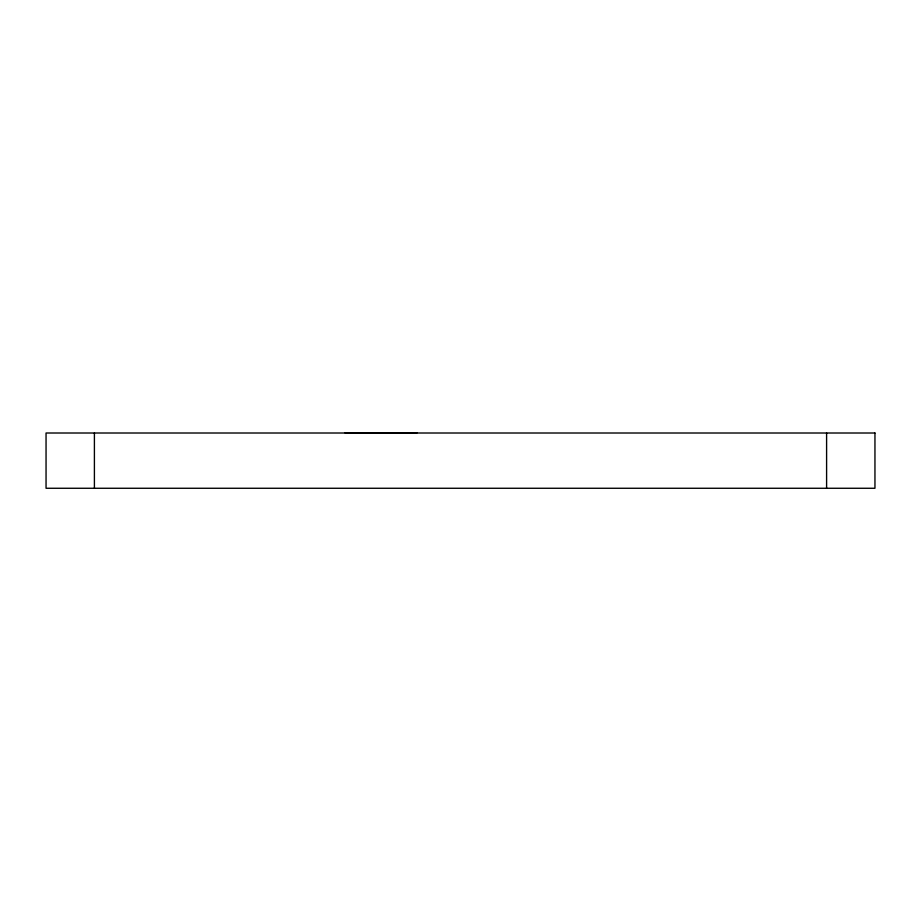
<?xml version="1.0" encoding="UTF-8"?>
<svg xmlns="http://www.w3.org/2000/svg" width="921" height="921" viewBox="0 0 921 921"><rect width="100%" height="100%" fill="white"/><g stroke="black" fill="none" stroke-linecap="round" stroke-linejoin="round"><path stroke-width="1.38" d="M344.88 432.732L417.132 432.732M826.598 433.008L826.598 488.268M94.403 433.008L94.403 488.268M874.95 433.008L46.05 433.008L46.05 488.268L874.95 488.268L874.95 433.008"/></g></svg>
